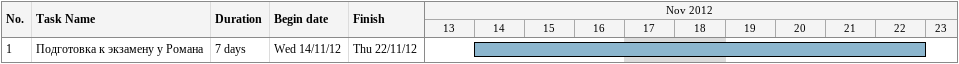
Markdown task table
| ID | Task | Duration | Start | Finish |
|---|---|---|---|---|
| 1 | Подготовка к экзамену у Романа | 7d | 2012-11-14 | 2012-11-22 |
